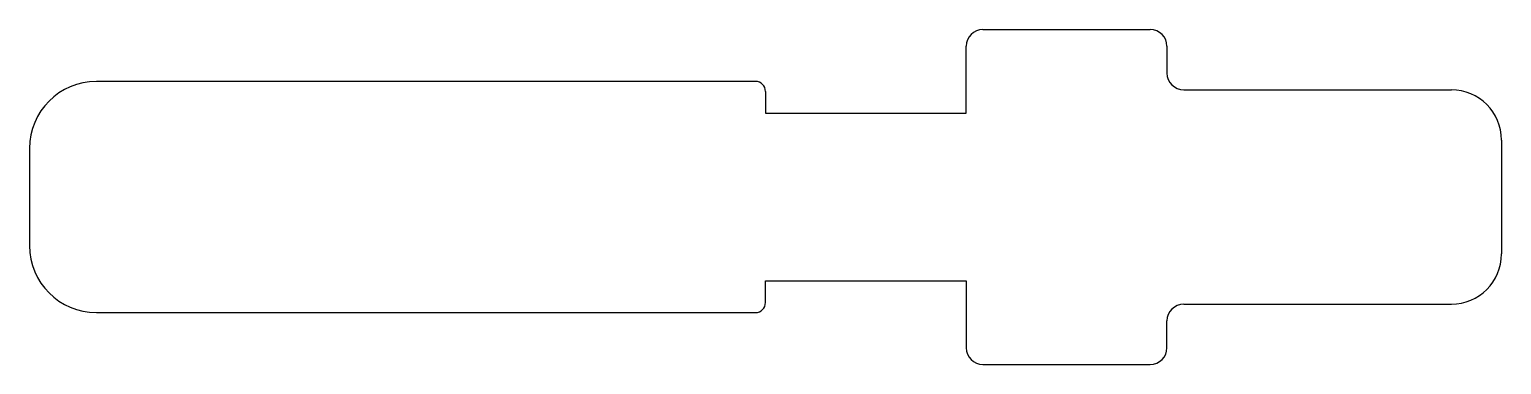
# Model space of a CAD drawing. Extents: x 2725 to 2769, y 2246.5 to 2256.5.
import ezdxf

# ---------------------------------------------------------------- set-up
doc = ezdxf.new("R2010")
doc.units = 0
doc.layers.get('0').update_dxf_attribs({"linetype": 'CONTINUOUS'})

msp = doc.modelspace()

# ---------------------------------------------------------------- linework, layer by layer
for p, q in [((2753.509, 2256.512), (2758.509, 2256.512)), ((2753.009, 2254.012), (2753.009, 2256.012)), ((2759.009, 2256.012), (2759.009, 2255.212)), ((2746.709, 2254.962), (2727.009, 2254.962)), ((2747.009, 2254.662), (2747.009, 2254.012)), ((2759.509, 2254.712), (2767.509, 2254.712)), ((2747.009, 2254.012), (2753.009, 2254.012)), ((2725.009, 2252.962), (2725.009, 2250.062)), ((2769.009, 2253.212), (2769.009, 2249.812)), ((2747.009, 2248.362), (2747.009, 2249.012)), ((2747.009, 2249.012), (2753.009, 2249.012)), ((2753.009, 2249.012), (2753.009, 2247.012)), ((2727.009, 2248.062), (2746.709, 2248.062)), ((2759.509, 2248.312), (2767.509, 2248.312)), ((2759.009, 2247.012), (2759.009, 2247.812)), ((2753.509, 2246.512), (2758.509, 2246.512))]:
    msp.add_line(p, q)
for centre, radius, start, end in [((2753.509, 2256.012), 0.5, 90, 180), ((2758.509, 2256.012), 0.5, 0, 90), ((2759.509, 2255.212), 0.5, 180, 270), ((2727.009, 2252.962), 2, 90, 180), ((2746.709, 2254.662), 0.3, 0, 90), ((2767.509, 2253.212), 1.5, 0, 90), ((2727.009, 2250.062), 2, 180, 270), ((2767.509, 2249.812), 1.5, 270, 0), ((2746.709, 2248.362), 0.3, 270, 0), ((2759.509, 2247.812), 0.5, 90, 180), ((2753.509, 2247.012), 0.5, 180, 270), ((2758.509, 2247.012), 0.5, 270, 0)]:
    msp.add_arc(centre, radius, start, end)

doc.saveas('drawing.dxf')
